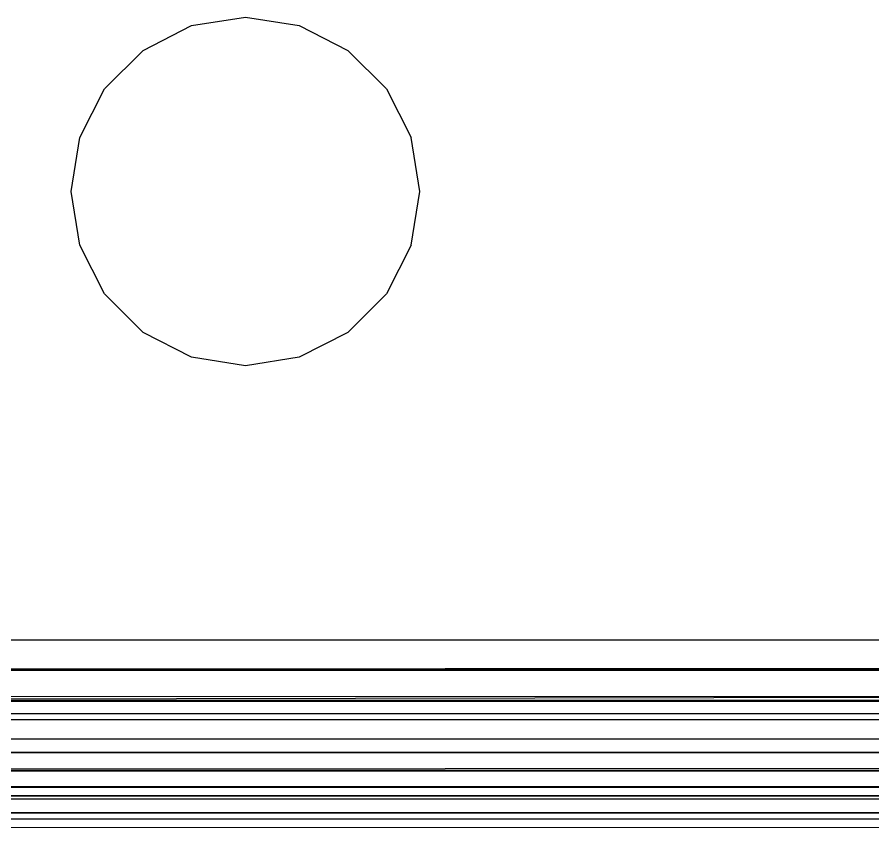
# Model space of a CAD drawing. Header units: inches. Extents: x 12 to 4610, y 7 to 3258.
# Drawn here: x 753.76 to 762.35, y 1698.68 to 1706.82 of the extents above; entities that cross this region are included whole.
import ezdxf

# ---------------------------------------------------------------- set-up
doc = ezdxf.new("R2010")
doc.units = ezdxf.units.IN
doc.header["$MEASUREMENT"] = 0

msp = doc.modelspace()

# ---------------------------------------------------------------- linework, layer by layer
for p, q in [((755.5086, 1706.7316), (756.0493, 1706.8172)), ((756.0493, 1706.8172), (756.5901, 1706.7316)), ((755.0207, 1706.483), (755.5086, 1706.7316)), ((756.5901, 1706.7316), (757.078, 1706.483)), ((754.6336, 1706.0958), (755.0207, 1706.483)), ((757.078, 1706.483), (757.4651, 1706.0958)), ((754.385, 1705.608), (754.6336, 1706.0958)), ((757.4651, 1706.0958), (757.7136, 1705.608)), ((754.2993, 1705.0672), (754.385, 1705.608)), ((757.7993, 1705.0672), (757.7136, 1705.608)), ((754.385, 1704.5264), (754.2993, 1705.0672)), ((757.7136, 1704.5264), (757.7993, 1705.0672)), ((754.6336, 1704.0386), (754.385, 1704.5264)), ((757.7136, 1704.5264), (757.4651, 1704.0386)), ((755.0207, 1703.6514), (754.6336, 1704.0386)), ((757.4651, 1704.0386), (757.078, 1703.6514)), ((755.5086, 1703.4029), (755.0207, 1703.6514)), ((757.078, 1703.6514), (756.5901, 1703.4029)), ((756.0493, 1703.3172), (755.5086, 1703.4029)), ((756.5901, 1703.4029), (756.0493, 1703.3172)), ((1060.6922, 1700.5672), (743.4139, 1700.2611)), ((743.4139, 1700.2611), (1124.2207, 1700.5672)), ((743.72, 1700.5672), (1060.6922, 1700.5672)), ((1076.5743, 1700.4907), (743.4139, 1700.2611)), ((1632.414, 1700.0015), (743.4139, 1700.2611)), ((933.6758, 1700.2611), (743.4139, 1700.2611)), ((768.9308, 1699.9965), (743.1078, 1699.9549)), ((830.7067, 1699.9845), (743.1078, 1699.9549)), ((743.1078, 1699.9549), (1138.3721, 1699.8284)), ((983.0693, 1699.9549), (743.1078, 1699.9549)), ((743.1543, 1700.0015), (768.9308, 1699.9965)), ((743.0493, 1699.8281), (1138.3721, 1699.8284)), ((743.0493, 1699.8281), (1098.781, 1699.7672)), ((743.0493, 1699.7672), (1098.781, 1699.7672)), ((1039.5631, 1699.5672), (743.0493, 1699.5672)), ((743.0493, 1699.4358), (974.6705, 1699.499)), ((743.0493, 1699.4358), (887.2554, 1699.4071)), ((743.0493, 1699.4358), (943.2673, 1699.4358)), ((887.2554, 1699.4071), (743.0493, 1699.255)), ((1186.1993, 1699.2581), (743.0493, 1699.255)), ((743.0493, 1699.255), (1072.7856, 1699.1438)), ((1072.7856, 1699.1438), (743.0493, 1699.089)), ((743.0493, 1699.089), (1186.1993, 1699.1056)), ((998.595, 1699.0015), (743.0493, 1699.089)), ((743.0493, 1699.089), (1186.1993, 1699.0447)), ((998.595, 1699.0015), (743.0493, 1699.0015)), ((743.0493, 1699.0015), (918.8694, 1698.9672)), ((918.8694, 1698.9672), (743.0493, 1698.9672)), ((1028.7681, 1698.7672), (742.6983, 1698.8288)), ((1226.0008, 1698.8285), (742.6983, 1698.8288)), ((1028.7681, 1698.7672), (742.696, 1698.7672)), ((742.6935, 1698.6784), (790.4843, 1698.6932))]:
    msp.add_line(p, q)

doc.saveas('drawing.dxf')
